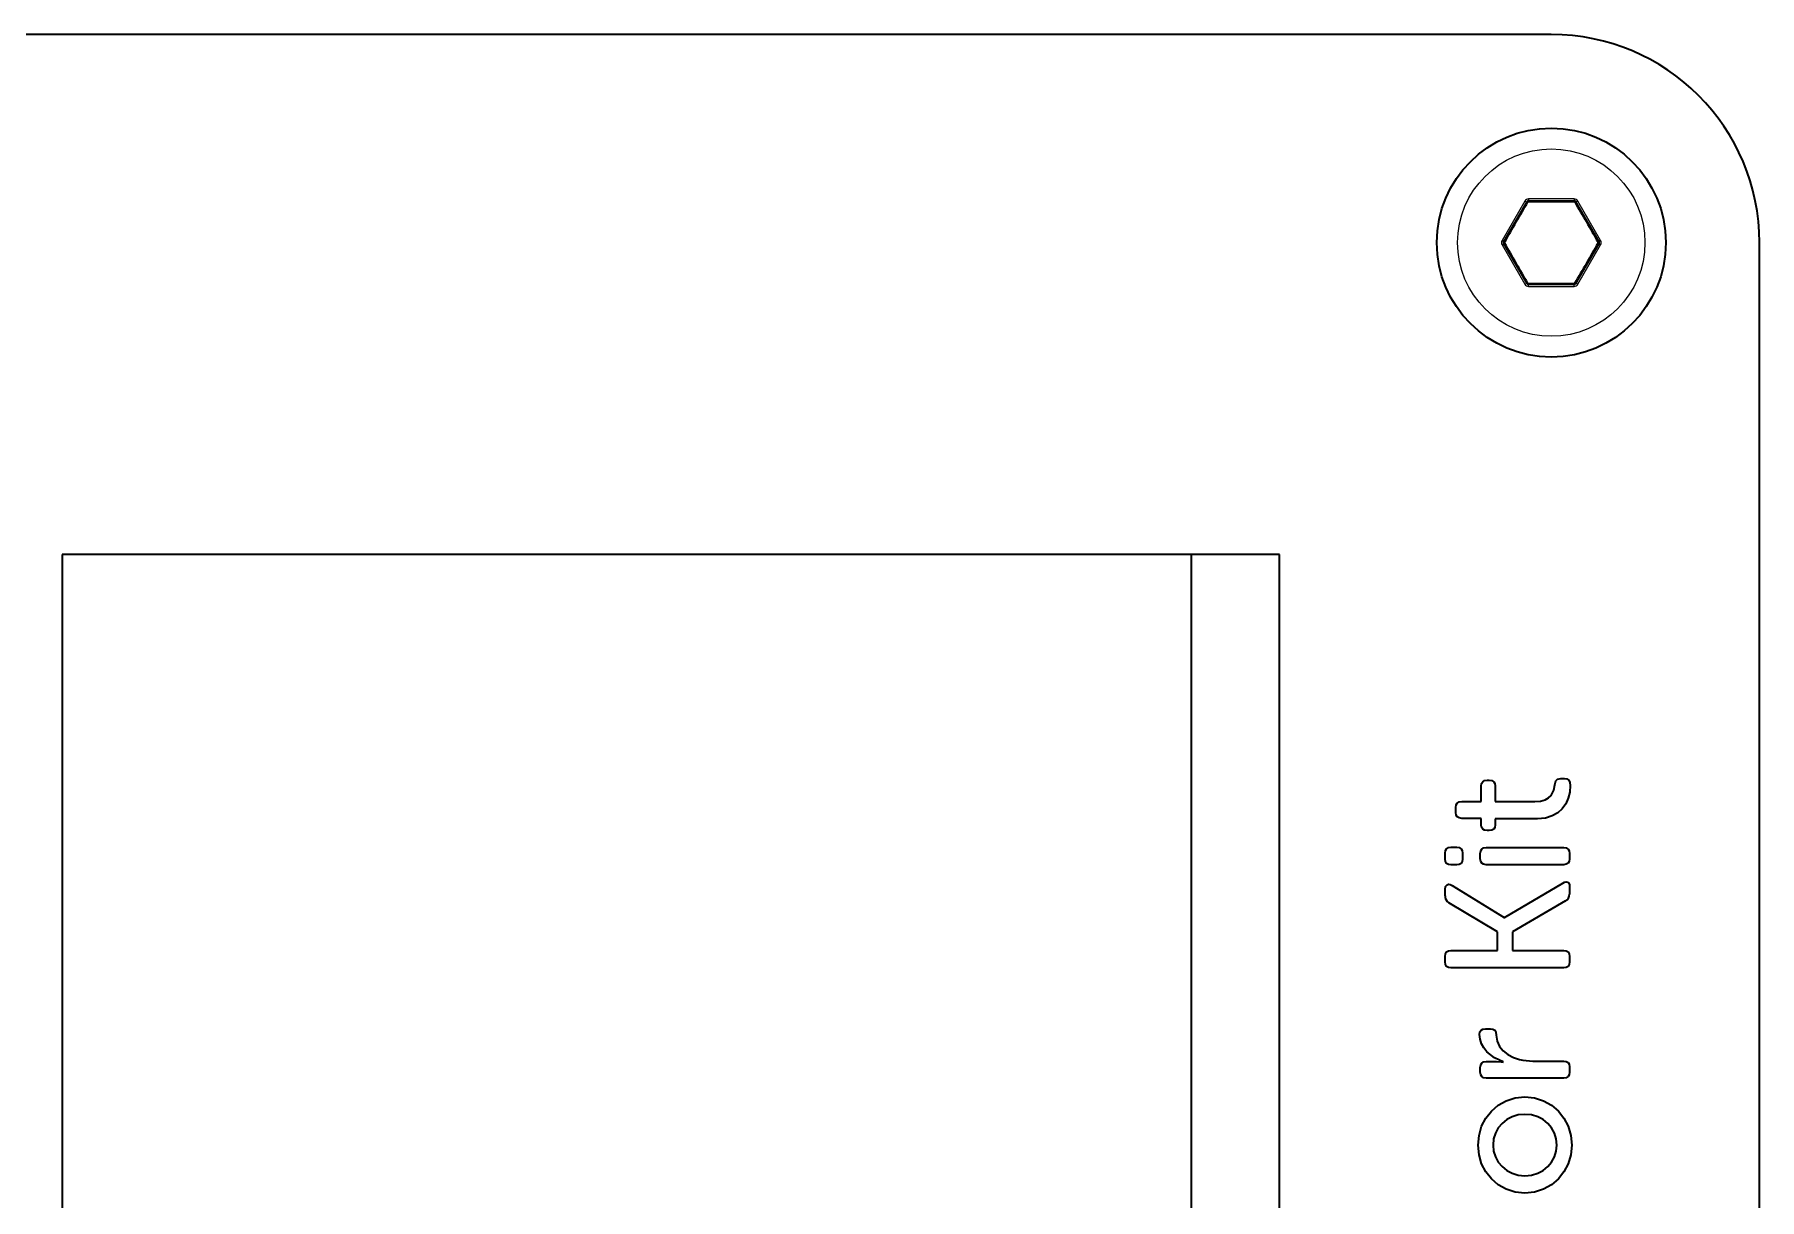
# Model space of a CAD drawing. Extents: x 145 to 857, y 42 to 790.
# Drawn here: x 417.36 to 458.79, y 336.85 to 364.84 of the extents above; entities that cross this region are included whole.
import ezdxf

# ---------------------------------------------------------------- set-up
doc = ezdxf.new("R2010")
doc.units = 0

msp = doc.modelspace()

# ---------------------------------------------------------------- linework, layer by layer
at = {"color": 7, "lineweight": 35}
for p, q in [((453.792, 364.839), (397.412, 364.839)), ((458.792, 294.079), (458.792, 359.839)), ((418.026, 352.349), (418.026, 301.585)), ((445.142, 352.349), (418.026, 352.349)), ((445.142, 352.348), (445.142, 301.585)), ((447.263, 301.584), (447.263, 352.348)), ((447.263, 301.584), (447.263, 352.348))]:
    msp.add_line(p, q, dxfattribs=at)
at = {"color": 7, "lineweight": 13, "ltscale": 0.027424}
for p, q in [((454.34, 360.889), (453.243, 360.889)), ((453.157, 360.839), (452.608, 359.889)), ((454.976, 359.889), (454.427, 360.839)), ((453.243, 358.789), (454.34, 358.789))]:
    msp.add_line(p, q, dxfattribs=at)
at = {"color": 7, "lineweight": 13, "ltscale": 0.00125}
for p, q in [((453.243, 360.889), (453.243, 360.839)), ((454.34, 360.889), (454.34, 360.839)), ((453.157, 360.839), (453.2, 360.814)), ((454.427, 360.839), (454.384, 360.814)), ((452.608, 359.889), (452.652, 359.864)), ((452.608, 359.789), (452.652, 359.814)), ((454.976, 359.889), (454.932, 359.864)), ((454.976, 359.789), (454.932, 359.814)), ((453.157, 358.839), (453.2, 358.864)), ((453.243, 358.789), (453.243, 358.839)), ((454.34, 358.789), (454.34, 358.839)), ((454.427, 358.839), (454.384, 358.864))]:
    msp.add_line(p, q, dxfattribs=at)
at = {"color": 7, "lineweight": 35, "ltscale": 0.027424}
for p, q in [((453.2, 360.814), (452.652, 359.864)), ((454.34, 360.839), (453.243, 360.839)), ((454.932, 359.864), (454.384, 360.814)), ((452.652, 359.814), (453.2, 358.864)), ((454.384, 358.864), (454.932, 359.814)), ((453.243, 358.839), (454.34, 358.839))]:
    msp.add_line(p, q, dxfattribs=at)
at = {"color": 7, "lineweight": 13, "ltscale": 0.000750771}
msp.add_line((453.261, 360.811), (453.231, 360.811), dxfattribs=at)
at = {"color": 7, "lineweight": 13, "ltscale": 0.027425}
for p, q in [((452.608, 359.789), (453.157, 358.839)), ((454.427, 358.839), (454.976, 359.789))]:
    msp.add_line(p, q, dxfattribs=at)
at = {"color": 7, "lineweight": 13, "ltscale": 0.000750764}
msp.add_line((454.323, 358.867), (454.353, 358.868), dxfattribs=at)
at = {"color": 7, "lineweight": 35, "ltscale": 0.001855}
msp.add_line((445.216, 352.348), (445.142, 352.348), dxfattribs=at)
at = {"color": 7, "lineweight": 35, "ltscale": 0.053037}
msp.add_line((447.263, 352.348), (445.142, 352.348), dxfattribs=at)
at = {"color": 7, "lineweight": 35, "ltscale": 0.051182}
msp.add_line((447.263, 352.348), (445.216, 352.348), dxfattribs=at)
at = {"color": 7, "lineweight": 35, "ltscale": 0.009311}
msp.add_line((452.109, 346.41), (452.109, 346.783), dxfattribs=at)
at = {"color": 7, "lineweight": 35, "ltscale": 0.001378}
for p, q in [((452.248, 346.923), (452.303, 346.923)), ((452.303, 345.716), (452.248, 345.716))]:
    msp.add_line(p, q, dxfattribs=at)
at = {"color": 7, "lineweight": 35, "ltscale": 0.009422}
msp.add_line((452.443, 346.787), (452.443, 346.41), dxfattribs=at)
at = {"color": 7, "lineweight": 35, "ltscale": 0.002222}
msp.add_line((454.018, 346.965), (454.107, 346.965), dxfattribs=at)
at = {"color": 7, "lineweight": 35, "ltscale": 0.011748}
for p, q in [((451.639, 346.41), (452.109, 346.41)), ((452.109, 346.008), (451.639, 346.008))]:
    msp.add_line(p, q, dxfattribs=at)
at = {"color": 7, "lineweight": 35, "ltscale": 0.023814}
msp.add_line((452.443, 346.41), (453.396, 346.41), dxfattribs=at)
at = {"color": 7, "lineweight": 35, "ltscale": 0.003075}
msp.add_line((451.499, 346.148), (451.499, 346.271), dxfattribs=at)
at = {"color": 7, "lineweight": 35, "ltscale": 0.003815}
msp.add_line((452.109, 345.856), (452.109, 346.008), dxfattribs=at)
at = {"color": 7, "lineweight": 35, "ltscale": 0.025407}
msp.add_line((453.459, 346), (452.443, 346), dxfattribs=at)
at = {"color": 7, "lineweight": 35, "ltscale": 0.003703}
msp.add_line((452.443, 346), (452.443, 345.852), dxfattribs=at)
at = {"color": 7, "lineweight": 35, "ltscale": 0.0036}
for p, q in [((451.241, 345.03), (451.241, 345.174)), ((451.66, 345.174), (451.66, 345.03))]:
    msp.add_line(p, q, dxfattribs=at)
at = {"color": 7, "lineweight": 35, "ltscale": 0.003497}
for p, q in [((451.381, 345.314), (451.52, 345.314)), ((451.52, 344.891), (451.381, 344.891))]:
    msp.add_line(p, q, dxfattribs=at)
at = {"color": 7, "lineweight": 35, "ltscale": 0.003281}
for p, q in [((452.087, 345.035), (452.087, 345.166)), ((454.23, 345.166), (454.23, 345.035)), ((454.23, 340.039), (454.23, 339.908))]:
    msp.add_line(p, q, dxfattribs=at)
at = {"color": 7, "lineweight": 35, "ltscale": 0.046561}
for p, q in [((452.227, 345.306), (454.09, 345.306)), ((454.09, 344.895), (452.227, 344.895)), ((454.09, 339.768), (452.227, 339.768))]:
    msp.add_line(p, q, dxfattribs=at)
at = {"color": 7, "lineweight": 35, "ltscale": 0.003918}
msp.add_line((451.241, 344.145), (451.241, 344.302), dxfattribs=at)
at = {"color": 7, "lineweight": 35, "ltscale": 0.036742}
msp.add_line((451.41, 344.399), (452.659, 343.625), dxfattribs=at)
at = {"color": 7, "lineweight": 35, "ltscale": 0.040618}
msp.add_line((452.668, 343.625), (454.065, 344.454), dxfattribs=at)
at = {"color": 7, "lineweight": 35, "ltscale": 0.004341}
msp.add_line((454.23, 344.361), (454.23, 344.188), dxfattribs=at)
at = {"color": 7, "lineweight": 35, "ltscale": 0.033937}
msp.add_line((452.498, 343.282), (451.334, 343.98), dxfattribs=at)
at = {"color": 7, "lineweight": 35, "ltscale": 0.036841}
msp.add_line((454.132, 344.023), (452.858, 343.282), dxfattribs=at)
at = {"color": 7, "lineweight": 35, "ltscale": 0.000215912}
for p, q in [((452.659, 343.625), (452.668, 343.625)), ((452.634, 340.153), (452.634, 340.162))]:
    msp.add_line(p, q, dxfattribs=at)
at = {"color": 7, "lineweight": 35, "ltscale": 0.011223}
for p, q in [((452.498, 342.833), (452.498, 343.282)), ((452.858, 343.282), (452.858, 342.833))]:
    msp.add_line(p, q, dxfattribs=at)
at = {"color": 7, "lineweight": 35, "ltscale": 0.003393}
for p, q in [((451.241, 342.558), (451.241, 342.693)), ((454.23, 342.693), (454.23, 342.558))]:
    msp.add_line(p, q, dxfattribs=at)
at = {"color": 7, "lineweight": 35, "ltscale": 0.02794}
msp.add_line((451.381, 342.833), (452.498, 342.833), dxfattribs=at)
at = {"color": 7, "lineweight": 35, "ltscale": 0.030791}
msp.add_line((452.858, 342.833), (454.09, 342.833), dxfattribs=at)
at = {"color": 7, "lineweight": 35, "ltscale": 0.067731}
msp.add_line((454.09, 342.418), (451.381, 342.418), dxfattribs=at)
at = {"color": 7, "lineweight": 35, "ltscale": 0.002962}
for p, q in [((452.21, 340.954), (452.329, 340.954)), ((452.087, 339.908), (452.087, 340.027))]:
    msp.add_line(p, q, dxfattribs=at)
at = {"color": 7, "lineweight": 35, "ltscale": 0.006133}
msp.add_line((452.227, 340.166), (452.473, 340.166), dxfattribs=at)
at = {"color": 7, "lineweight": 35, "ltscale": 0.018621}
msp.add_line((453.345, 340.179), (454.09, 340.179), dxfattribs=at)
at = {"color": 7, "lineweight": 35}
for points in [[(452.109, 346.783), (452.118, 346.844), (452.144, 346.888), (452.187, 346.914), (452.248, 346.923)], [(452.303, 346.923), (452.365, 346.914), (452.408, 346.889), (452.434, 346.846), (452.443, 346.787)], [(453.396, 346.41), (453.533, 346.421), (453.641, 346.453), (453.724, 346.499), (453.785, 346.556), (453.855, 346.688), (453.878, 346.817)], [(454.247, 346.796), (454.235, 346.639), (454.2, 346.491), (454.141, 346.356), (454.056, 346.239), (453.946, 346.141), (453.81, 346.066), (453.649, 346.016), (453.459, 346)], [(453.878, 346.817), (453.899, 346.906), (453.941, 346.951), (454.018, 346.965)], [(454.107, 346.965), (454.168, 346.954), (454.212, 346.923), (454.238, 346.87), (454.247, 346.796)], [(451.499, 346.271), (451.508, 346.332), (451.534, 346.375), (451.578, 346.402), (451.639, 346.41)], [(451.639, 346.008), (451.578, 346.017), (451.534, 346.043), (451.508, 346.087), (451.499, 346.148)], [(452.248, 345.716), (452.187, 345.725), (452.144, 345.751), (452.118, 345.795), (452.109, 345.856)], [(452.443, 345.852), (452.434, 345.792), (452.408, 345.75), (452.365, 345.725), (452.303, 345.716)], [(451.241, 345.174), (451.25, 345.235), (451.276, 345.279), (451.32, 345.305), (451.381, 345.314)], [(451.52, 345.314), (451.581, 345.305), (451.625, 345.279), (451.651, 345.235), (451.66, 345.174)], [(452.087, 345.166), (452.096, 345.227), (452.122, 345.271), (452.166, 345.297), (452.227, 345.306)], [(454.09, 345.306), (454.151, 345.297), (454.195, 345.271), (454.221, 345.227), (454.23, 345.166)], [(451.381, 344.891), (451.32, 344.899), (451.276, 344.926), (451.25, 344.969), (451.241, 345.03)], [(451.66, 345.03), (451.651, 344.969), (451.625, 344.926), (451.581, 344.899), (451.52, 344.891)], [(452.227, 344.895), (452.166, 344.904), (452.122, 344.93), (452.096, 344.973), (452.087, 345.035)], [(454.23, 345.035), (454.221, 344.973), (454.195, 344.93), (454.151, 344.904), (454.09, 344.895)], [(451.241, 344.302), (451.253, 344.372), (451.29, 344.414), (451.324, 344.424), (451.365, 344.42), (451.41, 344.399)], [(454.065, 344.454), (454.11, 344.477), (454.15, 344.483), (454.183, 344.473), (454.209, 344.449), (454.225, 344.411), (454.23, 344.361)], [(451.241, 342.693), (451.25, 342.754), (451.276, 342.798), (451.32, 342.824), (451.381, 342.833)], [(454.09, 342.833), (454.151, 342.824), (454.195, 342.798), (454.221, 342.754), (454.23, 342.693)], [(451.381, 342.418), (451.32, 342.427), (451.276, 342.453), (451.25, 342.497), (451.241, 342.558)], [(454.23, 342.558), (454.221, 342.497), (454.195, 342.453), (454.151, 342.427), (454.09, 342.418)], [(452.071, 340.818), (452.079, 340.878), (452.106, 340.92), (452.149, 340.945), (452.21, 340.954)], [(452.634, 340.162), (452.426, 340.257), (452.246, 340.403), (452.175, 340.492), (452.119, 340.592), (452.083, 340.7), (452.071, 340.818)], [(452.329, 340.954), (452.39, 340.944), (452.434, 340.916), (452.46, 340.868), (452.468, 340.801)], [(452.468, 340.801), (452.489, 340.655), (452.547, 340.528), (452.636, 340.421), (452.748, 340.334), (452.88, 340.265), (453.029, 340.217)], [(452.087, 340.027), (452.096, 340.088), (452.122, 340.131), (452.166, 340.157), (452.227, 340.166)], [(452.473, 340.166), (452.588, 340.158), (452.634, 340.153)], [(454.09, 340.179), (454.151, 340.17), (454.195, 340.144), (454.221, 340.1), (454.23, 340.039)], [(452.227, 339.768), (452.166, 339.777), (452.122, 339.803), (452.096, 339.847), (452.087, 339.908)], [(454.23, 339.908), (454.221, 339.847), (454.195, 339.803), (454.151, 339.777), (454.09, 339.768)], [(452.037, 338.16), (452.058, 338.393), (452.119, 338.611), (452.219, 338.807), (452.352, 338.977), (452.516, 339.117), (452.708, 339.224), (452.922, 339.292), (453.155, 339.316)], [(453.155, 339.316), (453.39, 339.292), (453.605, 339.224), (453.797, 339.117), (453.961, 338.977), (454.095, 338.807), (454.196, 338.611), (454.259, 338.393), (454.281, 338.16)], [(453.155, 338.896), (452.995, 338.882), (452.85, 338.839), (452.72, 338.771), (452.608, 338.68), (452.517, 338.571), (452.45, 338.445), (452.407, 338.307), (452.392, 338.16)], [(453.925, 338.16), (453.91, 338.307), (453.868, 338.445), (453.8, 338.571), (453.709, 338.68), (453.597, 338.771), (453.466, 338.839), (453.317, 338.882), (453.155, 338.896)], [(453.154, 337.008), (452.922, 337.031), (452.708, 337.099), (452.516, 337.206), (452.352, 337.345), (452.219, 337.514), (452.119, 337.709), (452.058, 337.926), (452.037, 338.16)], [(452.392, 338.16), (452.407, 338.012), (452.45, 337.874), (452.518, 337.75), (452.608, 337.641), (452.72, 337.551), (452.849, 337.483), (452.995, 337.438), (453.154, 337.423)], [(454.281, 338.16), (454.259, 337.926), (454.196, 337.709), (454.095, 337.514), (453.961, 337.345), (453.797, 337.206), (453.605, 337.099), (453.39, 337.031), (453.154, 337.008)], [(453.154, 337.423), (453.317, 337.438), (453.466, 337.483), (453.597, 337.551), (453.709, 337.641), (453.8, 337.75), (453.868, 337.874), (453.91, 338.012), (453.925, 338.16)]]:
    msp.add_lwpolyline(points, dxfattribs=at)
msp.add_circle((453.792, 359.839), 2.75, dxfattribs=at)
at = {"color": 7, "lineweight": 13}
msp.add_circle((453.792, 359.839), 2.25, dxfattribs=at)
at = {"color": 7, "lineweight": 35}
for centre, radius, start, end in [((453.792, 359.839), 5, 0, 90), ((453.243, 360.789), 0.05, 90, 150), ((454.34, 360.789), 0.05, 30, 90), ((452.695, 359.839), 0.05, 150, 210), ((454.889, 359.839), 0.05, 330, 30), ((453.243, 358.889), 0.05, 210, 270), ((454.34, 358.889), 0.05, 270, 330), ((451.414, 344.133), 0.173, 176.014, 242.3415), ((454.053, 344.181), 0.177, 296.6056, 2.167), ((453.35, 341.536), 1.357, 256.3536, 269.8052)]:
    msp.add_arc(centre, radius, start, end, dxfattribs=at)
at = {"color": 7, "lineweight": 13}
for centre, radius, start, end in [((453.243, 360.789), 0.1, 90, 150), ((454.34, 360.789), 0.1, 30, 90), ((493.481, 336.925), 46.804, 149.3132, 150.6867), ((453.211, 360.783), 0.0333, 53.2811, 108.5588), ((453.793, 314.434), 46.38, 89.3084, 90.6574), ((454.319, 360.815), 0.0333, 353.2811, 48.5588), ((414.103, 336.925), 46.804, 29.3132, 30.6868), ((452.695, 359.839), 0.1, 150, 210), ((452.684, 359.808), 0.0333, 113.2811, 168.5588), ((493.48, 382.753), 46.803, 209.3132, 210.6868), ((413.784, 382.938), 47.172, 329.3186, 330.6814), ((454.9, 359.871), 0.0333, 293.2811, 348.5588), ((454.889, 359.839), 0.1, 330, 30), ((453.243, 358.889), 0.1, 210, 270), ((453.211, 358.895), 0.0333, 251.4413, 306.7189), ((453.791, 405.752), 46.888, 269.3161, 270.6505), ((453.265, 358.864), 0.0333, 173.2811, 228.5588), ((454.34, 358.889), 0.1, 270, 330), ((454.373, 358.895), 0.0333, 233.2811, 288.5588)]:
    msp.add_arc(centre, radius, start, end, dxfattribs=at)
for centre, major_axis, start_param, end_param in [((453.243, 360.789), (0, 0.05), 6.283185, 7.406149), ((454.34, 360.789), (0.0433, 0.025), 6.283185, 7.406149), ((452.695, 359.839), (-0.0433, 0.025), 0, 1.122964), ((454.889, 359.839), (0.0433, -0.025), 6.283185, 7.406149)]:
    msp.add_ellipse(centre, major_axis=major_axis, ratio=0.27735, start_param=start_param, end_param=end_param, dxfattribs=at)

doc.saveas('drawing.dxf')
